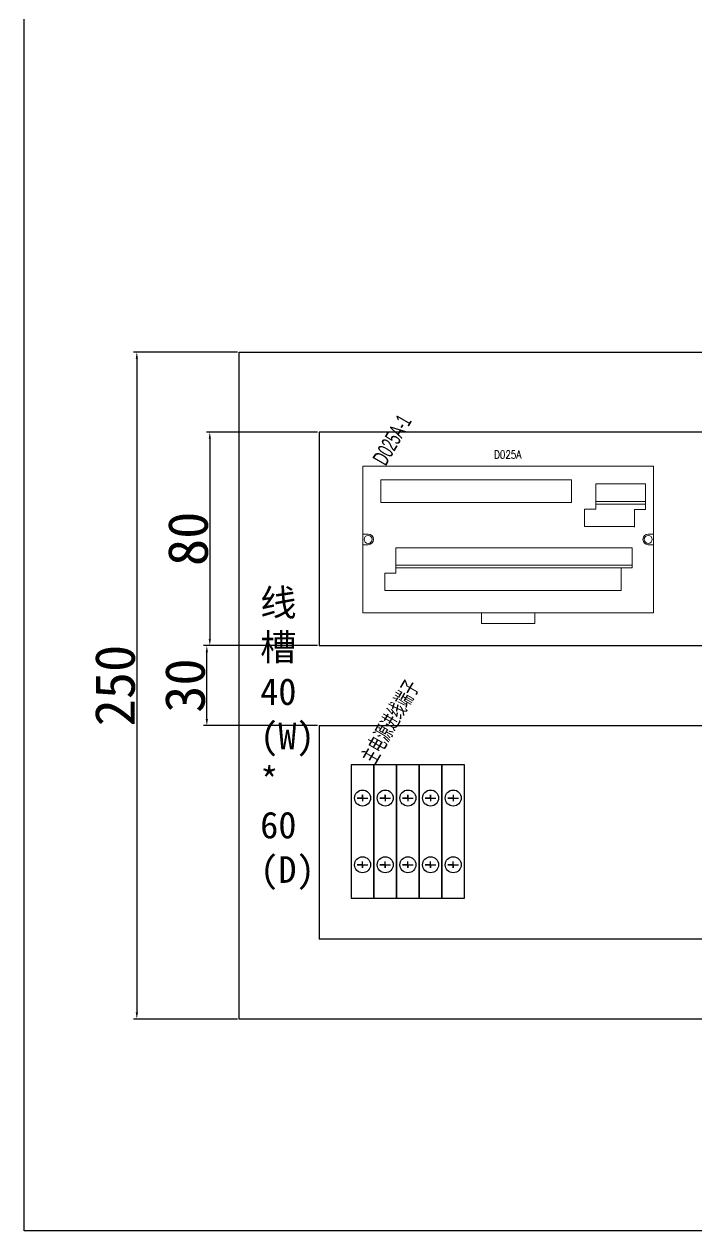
# Model space of a CAD drawing. Header units: millimetres. Extents: x 336 to 12810, y -1577 to 4105.
# Drawn here: x 6148.3 to 6400.4, y 940.4 to 1392.7 of the extents above; entities that cross this region are included whole.
import ezdxf
from ezdxf.enums import TextEntityAlignment as Align

# ---------------------------------------------------------------- set-up
doc = ezdxf.new("R2010")
doc.units = ezdxf.units.MM
doc.styles.get("Standard").update_dxf_attribs({"font": ''})
doc.styles.add('WD', font='romans.shx', dxfattribs={"width": 0.8, "bigfont": 'gbcbig.shx'})
doc.styles.add('样式 8', font='arial.ttf', dxfattribs={"width": 0.6, "height": 2.5})
doc.styles.get('Standard').set_extended_font_data('SimSun')
doc.dimstyles.new('ISO-25', dxfattribs={"dimtxt": 2.5, "dimasz": 2.5, "dimexe": 1.25, "dimexo": 0.625, "dimtad": 1, "dimtxsty": 'Standard', "dimcen": 2.5, "dimadec": 0, "dimazin": 0, "dimtfac": 1, "dimtmove": 0, "dimatfit": 3, "dimfxl": 1, "dimarcsym": 0})

# ---------------------------------------------------------------- blocks, each defined once
blk = doc.blocks.new('*D888')
at = {"color": 0, "lineweight": -2}
for p, q in [((6228.21, 1269.81), (6189.28, 1269.81)), ((6190.53, 1267.31), (6190.53, 1022.31)), ((6228.21, 1019.81), (6189.28, 1019.81))]:
    blk.add_line(p, q, dxfattribs=at)
at = {"color": 0}
for points in [[(6190.95, 1267.31), (6190.11, 1267.31), (6190.53, 1269.81)], [(6190.11, 1022.31), (6190.95, 1022.31), (6190.53, 1019.81)]]:
    blk.add_solid(points, dxfattribs=at)
at = {"layer": 'Defpoints', "color": 0}
for p in [(6228.84, 1269.81), (6190.53, 1019.81), (6228.84, 1019.81)]:
    blk.add_point(p, dxfattribs=at)
at = {"color": 0, "insert": (6182.4, 1144.81), "char_height": 2.5, "attachment_point": 5, "rotation": 90}
blk.add_mtext('{\\H6x;250}', dxfattribs=at)
blk = doc.blocks.new('DQ40A')
at = {"lineweight": 0}
for p, q in [((87.32, 38.83), (87.32, 48.33)), ((87.32, 48.33), (106, 48.33)), ((106, 38.64), (106, 48.33)), ((87.32, 41.76), (106, 41.76)), ((87.32, 40.76), (106, 40.76)), ((83.15, 32.27), (83.15, 38.83)), ((83.15, 38.83), (87.32, 38.83)), ((101.83, 32.08), (101.83, 38.64)), ((101.83, 38.64), (106, 38.64)), ((83.15, 32.27), (101.83, 32.27)), ((2, 29.5), (0, 29.5)), ((107, 29.5), (109, 29.5)), ((2, 25.5), (0, 25.5)), ((12.43, 14.85), (12.43, 24.35)), ((12.43, 24.35), (101, 24.35)), ((101, 16.78), (101, 24.35)), ((107, 25.5), (109, 25.5)), ((8.26, 8.29), (8.26, 14.85)), ((8.26, 14.85), (12.43, 14.85)), ((12.43, 17.78), (101, 17.78)), ((12.43, 16.78), (101, 16.78)), ((96.83, 8.29), (96.83, 16.78)), ((8.26, 8.29), (96.83, 8.29))]:
    blk.add_line(p, q, dxfattribs=at)
for points in [[(0, 55), (109, 55), (109, 0), (0, 0)], [(6.81, 49.79), (78.21, 49.79), (78.21, 41.29), (6.81, 41.29)], [(44.5, 0), (64.5, 0), (64.5, -4), (44.5, -4)]]:
    blk.add_lwpolyline(points, close=True, dxfattribs=at)
for centre in [(2, 27.5), (107, 27.5)]:
    blk.add_circle(centre, 1.5, dxfattribs=at)
for centre, start, end in [((2, 27.5), 270, 90), ((107, 27.5), 90, 270)]:
    blk.add_arc(centre, 2, start, end, dxfattribs=at)
at = {"lineweight": 0, "style": 'WD', "width": 0.8}
blk.add_attdef('型号', text='', height=3, dxfattribs=at).set_placement((54.32, 59.28), align=Align.MIDDLE)
blk = doc.blocks.new('*D949')
at = {"color": 0, "lineweight": -2}
for p, q in [((6258.21, 1239.81), (6216.63, 1239.81)), ((6217.88, 1237.31), (6217.88, 1162.31)), ((6258.21, 1159.81), (6216.63, 1159.81))]:
    blk.add_line(p, q, dxfattribs=at)
at = {"color": 0}
for points in [[(6218.3, 1237.31), (6217.47, 1237.31), (6217.88, 1239.81)], [(6217.47, 1162.31), (6218.3, 1162.31), (6217.88, 1159.81)]]:
    blk.add_solid(points, dxfattribs=at)
at = {"layer": 'Defpoints', "color": 0}
for p in [(6258.84, 1239.81), (6217.88, 1159.81), (6258.84, 1159.81)]:
    blk.add_point(p, dxfattribs=at)
at = {"color": 0, "insert": (6209.76, 1199.81), "char_height": 2.5, "attachment_point": 5, "rotation": 90}
blk.add_mtext('{\\H6x;80}', dxfattribs=at)
blk = doc.blocks.new('*D950')
at = {"color": 0, "lineweight": -2}
for p, q in [((6258.21, 1159.81), (6215.51, 1159.81)), ((6216.76, 1132.31), (6216.76, 1157.31)), ((6258.21, 1129.81), (6215.51, 1129.81))]:
    blk.add_line(p, q, dxfattribs=at)
at = {"color": 0}
for points in [[(6217.18, 1157.31), (6216.35, 1157.31), (6216.76, 1159.81)], [(6216.35, 1132.31), (6217.18, 1132.31), (6216.76, 1129.81)]]:
    blk.add_solid(points, dxfattribs=at)
at = {"layer": 'Defpoints', "color": 0}
for p in [(6216.76, 1159.81), (6258.84, 1159.81), (6258.84, 1129.81)]:
    blk.add_point(p, dxfattribs=at)
at = {"color": 0, "insert": (6208.64, 1144.81), "char_height": 2.5, "attachment_point": 5, "rotation": 90}
blk.add_mtext('{\\H6x;30}', dxfattribs=at)

msp = doc.modelspace()

# ---------------------------------------------------------------- linework, layer by layer
for p, q in [((7328.84, 1239.811), (6258.84, 1239.811)), ((6258.84, 1239.811), (6258.84, 1159.811)), ((6258.84, 1159.811), (7328.84, 1159.811)), ((6258.84, 1129.811), (7328.84, 1129.811)), ((6258.84, 1129.811), (6258.84, 1049.811)), ((6275.123, 1102.668), (6275.123, 1103.868)), ((6275.123, 1103.868), (6275.123, 1101.468)), ((6283.623, 1102.668), (6283.623, 1103.868)), ((6283.623, 1103.868), (6283.623, 1101.468)), ((6292.123, 1102.668), (6292.123, 1103.868)), ((6292.123, 1103.868), (6292.123, 1101.468)), ((6300.623, 1102.668), (6300.623, 1103.868)), ((6300.623, 1103.868), (6300.623, 1101.468)), ((6309.123, 1103.868), (6309.123, 1101.468)), ((7328.84, 1049.811), (6258.84, 1049.811))]:
    msp.add_line(p, q)
at = {"color": 0}
for p, q in [((6275.123, 1102.668), (6273.123, 1102.668)), ((6273.123, 1102.668), (6277.123, 1102.668)), ((6283.623, 1102.668), (6281.623, 1102.668)), ((6281.623, 1102.668), (6285.623, 1102.668)), ((6292.123, 1102.668), (6290.123, 1102.668)), ((6290.123, 1102.668), (6294.123, 1102.668)), ((6300.623, 1102.668), (6298.623, 1102.668)), ((6298.623, 1102.668), (6302.623, 1102.668)), ((6309.123, 1102.668), (6307.123, 1102.668)), ((6307.123, 1102.668), (6311.123, 1102.668)), ((6275.123, 1077.668), (6273.123, 1077.668)), ((6273.123, 1077.668), (6277.123, 1077.668)), ((6275.123, 1076.468), (6275.123, 1078.868)), ((6275.123, 1077.668), (6275.123, 1076.468)), ((6283.623, 1077.668), (6281.623, 1077.668)), ((6281.623, 1077.668), (6285.623, 1077.668)), ((6283.623, 1076.468), (6283.623, 1078.868)), ((6283.623, 1077.668), (6283.623, 1076.468)), ((6292.123, 1077.668), (6290.123, 1077.668)), ((6290.123, 1077.668), (6294.123, 1077.668)), ((6292.123, 1076.468), (6292.123, 1078.868)), ((6292.123, 1077.668), (6292.123, 1076.468)), ((6300.623, 1077.668), (6298.623, 1077.668)), ((6298.623, 1077.668), (6302.623, 1077.668)), ((6300.623, 1076.468), (6300.623, 1078.868)), ((6300.623, 1077.668), (6300.623, 1076.468)), ((6307.123, 1077.668), (6311.123, 1077.668)), ((6309.123, 1077.668), (6307.123, 1077.668)), ((6309.123, 1076.468), (6309.123, 1078.868)), ((6309.123, 1077.668), (6309.123, 1076.468))]:
    msp.add_line(p, q, dxfattribs=at)
at = {"color": 1}
msp.add_lwpolyline([(6148.29, 1948.1), (7905.608, 1948.1), (7905.608, 940.442), (6148.29, 940.442)], close=True, dxfattribs=at)
msp.add_lwpolyline([(6228.84, 1269.811), (7828.84, 1269.811), (7828.84, 1019.811), (6228.84, 1019.811)], close=True)
at = {"linetype": 'Continuous'}
for points in [[(6270.873, 1065.168), (6279.373, 1065.168), (6279.373, 1115.168), (6270.873, 1115.168)], [(6279.373, 1065.168), (6287.873, 1065.168), (6287.873, 1115.168), (6279.373, 1115.168)], [(6287.873, 1065.168), (6296.373, 1065.168), (6296.373, 1115.168), (6287.873, 1115.168)], [(6296.373, 1065.168), (6304.873, 1065.168), (6304.873, 1115.168), (6296.373, 1115.168)], [(6304.873, 1065.168), (6313.373, 1065.168), (6313.373, 1115.168), (6304.873, 1115.168)]]:
    msp.add_lwpolyline(points, close=True, dxfattribs=at)
for centre in [(6275.123, 1102.668), (6283.623, 1102.668), (6292.123, 1102.668), (6300.623, 1102.668), (6309.123, 1102.668)]:
    msp.add_circle(centre, 3)
at = {"color": 0}
for centre in [(6275.123, 1077.668), (6283.623, 1077.668), (6292.123, 1077.668), (6300.623, 1077.668), (6309.123, 1077.668)]:
    msp.add_circle(centre, 3, dxfattribs=at)

# ---------------------------------------------------------------- block references
at = {"lineweight": 0}
msp.add_blockref('DQ40A', (6275.215, 1172.102), dxfattribs=at).add_auto_attribs({'型号': 'D025A'})

# ---------------------------------------------------------------- texts
at = {"lineweight": 0, "style": '样式 8', "width": 0.6}
for s, p in [('D025A-1', (6283.814, 1226.826)), ('主电源进线端子', (6279.472, 1114.892))]:
    msp.add_text(s, height=6, rotation=60, dxfattribs=at).set_placement(p)
at = {"lineweight": 0, "insert": (6236.76, 1180.894), "char_height": 10, "width": 13.79767, "attachment_point": 1}
msp.add_mtext('线槽40\\P(W)\\P*\\P60\\P(D)', dxfattribs=at)

# ---------------------------------------------------------------- dimensions: what is measured, and where the dimension line sits
dim = msp.add_linear_dim(base=(6190.529, 1019.811), p1=(6228.84, 1269.811), p2=(6228.84, 1019.811), angle=90, text='{\\H6x;<>}', dimstyle='ISO-25')
dim.commit()
dim.dimension.update_dxf_attribs({"geometry": '*D888', "text_midpoint": (6182.404, 1144.811)})
for base, p1, picture, middle in [((6217.882, 1159.811), (6258.84, 1239.811), '*D949', (6217.882, 1199.811)), ((6216.763, 1159.811), (6258.84, 1129.811), '*D950', (6216.763, 1144.811))]:
    dim = msp.add_linear_dim(base=base, p1=p1, p2=(6258.84, 1159.811), angle=90, text='{\\H6x;<>}', dimstyle='ISO-25')
    dim.commit()
    dim.dimension.update_dxf_attribs({"geometry": picture, "text_midpoint": middle, "dimtype": 160})

doc.saveas('drawing.dxf')
